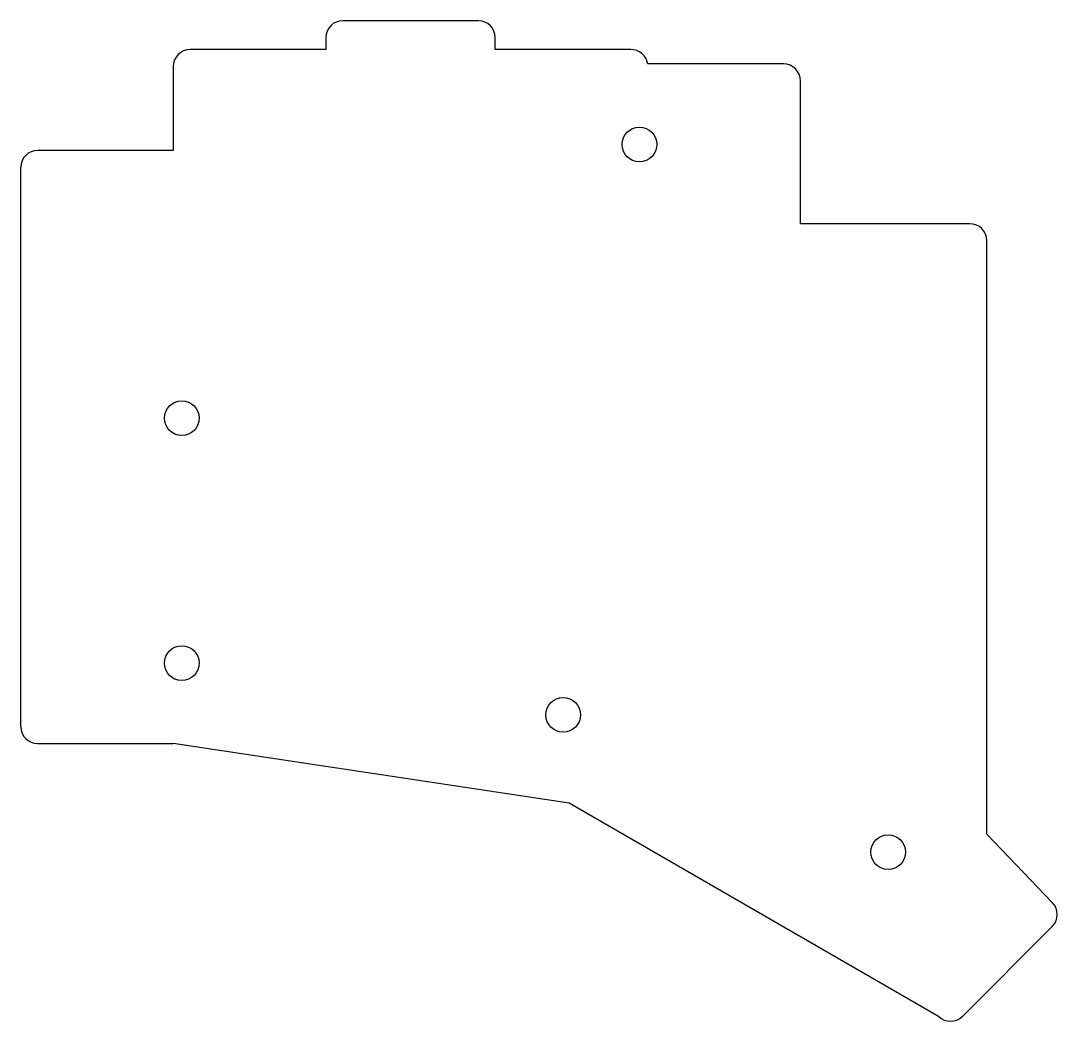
# Model space of a CAD drawing. Header units: millimetres. Extents: x -10 to 112, y -42 to 76.
import ezdxf

# ---------------------------------------------------------------- set-up
doc = ezdxf.new("R2010")
doc.units = ezdxf.units.MM

msp = doc.modelspace()

# ---------------------------------------------------------------- linework, layer by layer
for p, q in [((44, 75.8), (28, 75.8)), ((26, 73.8), (26, 72.4)), ((46, 72.4), (46, 73.8)), ((26, 72.4), (10, 72.4)), ((62, 72.4), (46, 72.4)), ((8, 70.4), (8, 60.5)), ((80, 70.7), (64, 70.7)), ((82, 51.85), (82, 68.7)), ((8, 60.5), (-8, 60.5)), ((-10, -7.5), (-10, 58.5)), ((102, 51.85), (82, 51.85)), ((104, -20.21), (104, 49.85)), ((-8, -9.5), (8, -9.5)), ((54.71, -16.52), (8, -9.5)), ((98.29, -41.69), (54.71, -16.52)), ((104, -20.21), (111.72, -28.25)), ((101.12, -41.69), (111.72, -31.08))]:
    msp.add_line(p, q)
for centre in [(63, 61.2), (9, 28.9), (9, 0), (54, -6.12), (92.35, -22.31)]:
    msp.add_circle(centre, 2.05)
for centre, start, end in [((28, 73.8), 90, 180), ((44, 73.8), 0, 90), ((10, 70.4), 90, 180), ((62, 70.4), 8.6232, 90), ((64, 68.7), 90, 90.6477), ((80, 68.7), 0, 90), ((-8, 58.5), 90, 180), ((102, 49.85), 0, 90), ((-8, -7.5), 180, 270), ((110.31, -29.67), 315, 45), ((99.7, -40.27), 225, 315)]:
    msp.add_arc(centre, 2, start, end)

doc.saveas('drawing.dxf')
